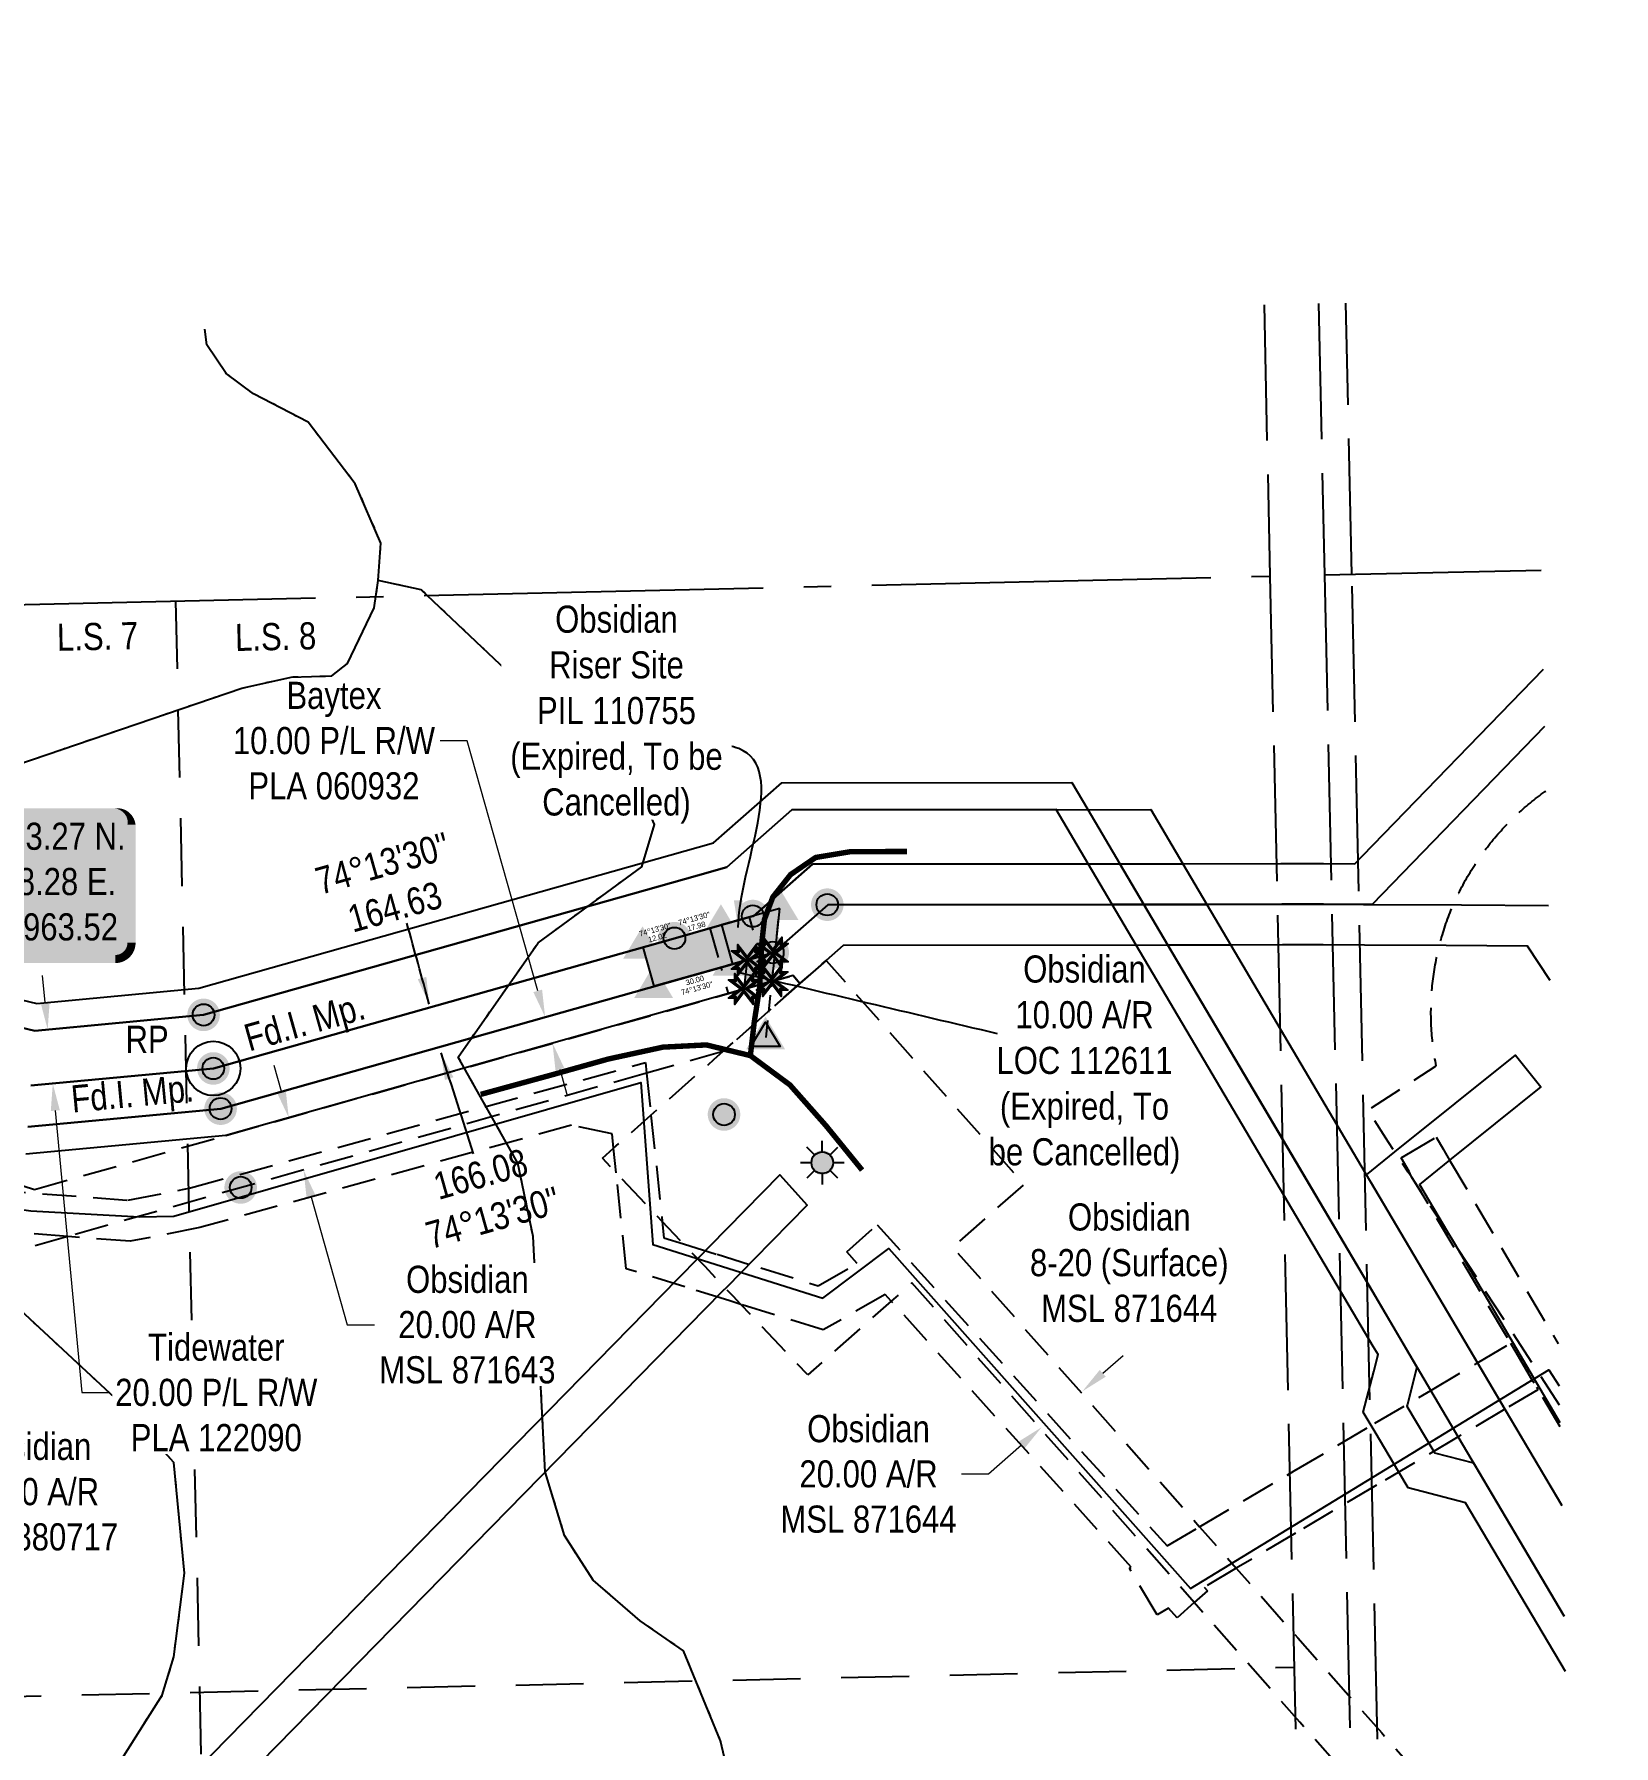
# Model space of a CAD drawing. Extents: x 604719 to 609092, y 5879977 to 5883286.
# Drawn here: x 605692 to 606274, y 5880664 to 5881294 of the extents above; entities that cross this region are included whole.
import ezdxf
from ezdxf.enums import TextEntityAlignment as Align

# ---------------------------------------------------------------- set-up
doc = ezdxf.new("R2010")
doc.units = 0
doc.header["$LTSCALE"] = 5
doc.header["$PDSIZE"] = 0.5
for name, pattern in [('foc-ACCESSROAD', [3.75, 2.5, -1.25]), ('foc-FLOWLINE', [3.75, 2.5, -1.25]), ('foc-LSD', [8, 5, -3]), ('foc-QUARTERLINE', [33, 25, -3, 2, -3]), ('foc-TRAV', [1.875, 1.25, -0.625]), ('foc-UNSURVEYED', [12.5, 10, -2.5]), ('foc-WHEELTRACKS', [2, 0.4, -1.6])]:
    doc.linetypes.add(name, pattern=pattern)
doc.layers.get('Defpoints').update_dxf_attribs({"color": 9})
for name, color, linetype in [('35', 37, 'Continuous'), ('AS-POWER', 104, 'foc-POWER'), ('AS-ROADS', 254, 'Continuous'), ('AS-SYMBOL', 7, 'Continuous'), ('C-AR', 13, 'foc-ACCESSROAD'), ('C-RW', 13, 'Continuous'), ('C-WS', 13, 'foc-ACCESSROAD'), ('DETAIL-T', 7, 'Continuous'), ('F-EZE', 190, 'foc-FLOWLINE'), ('F-RW', 190, 'Continuous'), ('F-WS', 190, 'foc-ACCESSROAD'), ('L-BD', 7, 'Continuous'), ('L-MON', 1, 'Continuous'), ('L-SECQ', 8, 'foc-QUARTERLINE'), ('L-SECTION-LSD', 7, 'foc-LSD'), ('L-USEC', 7, 'foc-UNSURVEYED'), ('P-PROPOSED', 10, 'Continuous'), ('P-PROPOSED-H', 21, 'Continuous'), ('P-TRAV', 4, 'foc-TRAV'), ('T-WATER-P3', 160, 'foc-WHEELTRACKS')]:
    doc.layers.add(name, color=color, linetype=linetype)
for name, color, linetype, lineweight in [('C-AR-T', 13, 'Continuous', 9), ('C-WS-T', 13, 'Continuous', 9), ('F-RW-T', 190, 'Continuous', 9)]:
    doc.layers.add(name, color=color, linetype=linetype, lineweight=lineweight)
doc.styles.add('100L', font='ARIALN.TTF', dxfattribs={"height": 11})
doc.styles.add('80', font='ARIALN.TTF', dxfattribs={"height": 10})
doc.styles.add('80CG', font='ARIALN.TTF', dxfattribs={"height": 10})
doc.styles.add('80L', font='ARIALN.TTF', dxfattribs={"height": 10})
doc.styles.add('foc-LtypeFont', font='ARIALN.TTF', dxfattribs={"height": 7.35})
doc.linetypes.add('foc-POWER', pattern='A,6,-1,["P",foc-LtypeFont,S=0.2,R=0,X=-0.625,Y=-0.75],-1.24,4', length=12.24)
doc.linetypes.add('foc-TOPO-flowdirection-NOLINE', pattern='A,0,[">",foc-LtypeFont,S=0.3,R=0,X=0,Y=-0.945],-20,[">",foc-LtypeFont,S=0.3,R=0,X=0,Y=-0.945],0', length=20)
doc.dimstyles.new('Compass 5 000', dxfattribs={"dimscale": 5, "dimtxt": 9, "dimasz": 2, "dimexe": 0.2, "dimexo": 0.0625, "dimgap": 0.5, "dimtad": 0, "dimtih": 1, "dimtoh": 1, "dimzin": 0, "dimdsep": 46, "dimtxsty": '80CG', "dimcen": 0.1, "dimse1": 1, "dimse2": 1, "dimclrd": 256, "dimclrt": 256, "dimaunit": 1, "dimadec": 4, "dimazin": 0, "dimtfac": 0.06, "dimtofl": 0, "dimtmove": 0, "dimatfit": 1, "dimfxl": 0.2, "dimtolj": 1, "dimtzin": 0, "dimlwd": -1, "dimarcsym": 0})

# ---------------------------------------------------------------- blocks, each defined once
blk = doc.blocks.new('*D417')
at = {"layer": 'C-AR-T', "transparency": 16777216}
for p, q in [((605783.36, 5880904.78), (605780.65, 5880914.4)), ((605794.23, 5880866.27), (605807.62, 5880818.83)), ((605807.62, 5880818.83), (605817.62, 5880818.83))]:
    blk.add_line(p, q, dxfattribs=at)
for points in [[(605784.97, 5880905.23), (605781.76, 5880904.32), (605786.08, 5880895.15)], [(605795.84, 5880866.72), (605792.63, 5880865.82), (605791.52, 5880875.89)]]:
    blk.add_solid(points, dxfattribs=at)
at = {"layer": 'Defpoints', "color": 0, "transparency": 16777216}
for p in [(605773.01, 5880891.46), (605791.52, 5880875.89), (605778.45, 5880872.21)]:
    blk.add_point(p, dxfattribs=at)
at = {"layer": 'C-AR-T', "transparency": 16777216, "insert": (605851.91, 5880818.83), "char_height": 10, "attachment_point": 5, "style": '80CG', "bg_fill": 3, "box_fill_scale": 1.1, "bg_fill_color": 256, "bg_fill_true_color": 13158600, "bg_fill_transparency": 0}
blk.add_mtext('\\A1;Obsidian\\P20.00 A/R\\PMSL 871643', dxfattribs=at)
blk = doc.blocks.new('*D418')
at = {"layer": 'C-AR-T', "transparency": 16777216}
for p, q in [((606086.04, 5880800.93), (606093.54, 5880807.55)), ((606056.05, 5880774.45), (606044, 5880763.8)), ((606044, 5880763.8), (606034, 5880763.8))]:
    blk.add_line(p, q, dxfattribs=at)
for points in [[(606084.94, 5880802.18), (606087.14, 5880799.68), (606078.55, 5880794.31)], [(606054.95, 5880775.7), (606057.16, 5880773.2), (606063.55, 5880781.07)]]:
    blk.add_solid(points, dxfattribs=at)
at = {"layer": 'Defpoints', "color": 0, "transparency": 16777216}
for p in [(606074.93, 5880798.41), (606059.93, 5880785.16), (606063.55, 5880781.07)]:
    blk.add_point(p, dxfattribs=at)
at = {"layer": 'C-AR-T', "transparency": 16777216, "insert": (605999.73, 5880763.8), "char_height": 10, "attachment_point": 5, "style": '80CG'}
blk.add_mtext('\\A1;Obsidian\\P20.00 A/R\\PMSL 871644', dxfattribs=at)
blk = doc.blocks.new('*D419')
at = {"layer": 'C-AR-T', "transparency": 16777216}
for p, q in [((605636.95, 5880754.07), (605646.43, 5880757.26)), ((605646.43, 5880757.26), (605656.43, 5880757.26)), ((605599.03, 5880741.31), (605589.55, 5880738.12))]:
    blk.add_line(p, q, dxfattribs=at)
for points in [[(605636.42, 5880755.65), (605637.48, 5880752.49), (605627.47, 5880750.88)], [(605598.5, 5880742.89), (605599.56, 5880739.73), (605608.51, 5880744.5)]]:
    blk.add_solid(points, dxfattribs=at)
at = {"layer": 'Defpoints', "color": 0, "transparency": 16777216}
for p in [(605627.47, 5880750.88), (605629.79, 5880743.99), (605610.83, 5880737.61)]:
    blk.add_point(p, dxfattribs=at)
at = {"layer": 'C-AR-T', "transparency": 16777216, "insert": (605690.71, 5880757.26), "char_height": 10, "attachment_point": 5, "style": '80CG'}
blk.add_mtext('\\A1;Obsidian\\P20.00 A/R\\PMSL 880717', dxfattribs=at)
blk = doc.blocks.new('*D427')
at = {"layer": 'Defpoints', "color": 0, "transparency": 16777216}
for p in [(605880.55, 5880932.23), (605838.66, 5880920.41), (605841.38, 5880910.79)]:
    blk.add_point(p, dxfattribs=at)
at = {"layer": 'F-RW-T', "transparency": 16777216}
for p, q in [((605851.82, 5881034.02), (605841.82, 5881034.02)), ((605877.84, 5880941.86), (605851.82, 5881034.02)), ((605885.98, 5880912.99), (605888.7, 5880903.36))]:
    blk.add_line(p, q, dxfattribs=at)
for points in [[(605879.44, 5880942.31), (605876.23, 5880941.4), (605880.55, 5880932.23)], [(605887.59, 5880913.44), (605884.38, 5880912.53), (605883.27, 5880922.61)]]:
    blk.add_solid(points, dxfattribs=at)
at = {"layer": 'F-RW-T', "transparency": 16777216, "insert": (605802.73, 5881034.02), "char_height": 10, "attachment_point": 5, "style": '80CG'}
blk.add_mtext('\\A1;Baytex\\P10.00 P/L R/W\\PPLA 060932', dxfattribs=at)
blk = doc.blocks.new('fdia')
at = {"color": 255, "const_width": 1}
blk.add_lwpolyline([(-0.5, 0, 1), (0.5, 0, 1)], format="xyb", close=True, dxfattribs=at)
blk = doc.blocks.new('Fdiaa')
blk.add_blockref('fdia', (0, 0))
blk = doc.blocks.new('fdib')
at = {"color": 1, "const_width": 1.6}
blk.add_lwpolyline([(-0.4, 0, 1), (0.4, 0, 1)], format="xyb", close=True, dxfattribs=at)
at = {"color": 1}
blk.add_circle((0, 0), 0.8, dxfattribs=at)
blk = doc.blocks.new('Fdibb')
blk.add_blockref('fdib', (0, 0))
blk = doc.blocks.new('fdicc')
for name in ['Fdibb', 'Fdiaa']:
    blk.add_blockref(name, (0, 0))
blk = doc.blocks.new('FDI')
blk.add_blockref('fdicc', (0, 0))
blk = doc.blocks.new('GAS')
h = blk.add_hatch(color=255)
h.dxf.hatch_style = 1
edge = h.paths.add_edge_path()
edge.add_arc((0, 0), 0.9, 0, 360)
for p, q in [((0, 0.81), (0, 1.62)), ((-0.81, 0), (-1.62, 0)), ((-0.57, 0.57), (-1.14, 1.14)), ((0.57, 0.57), (1.14, 1.14)), ((1.62, 0), (0.81, 0)), ((-0.57, -0.57), (-1.14, -1.14)), ((0, -0.81), (0, -1.62)), ((1.14, -1.14), (0.57, -0.57))]:
    blk.add_line(p, q)
blk.add_circle((0, 0), 0.8)
blk = doc.blocks.new('STRIA')
blk.add_hatch(color=255).paths.add_polyline_path([(-0.04, 1.52), (-1.47, -0.87), (1.39, -0.87)])
blk = doc.blocks.new('STRIAA')
blk.add_blockref('STRIA', (0, 0))
blk = doc.blocks.new('STRIB')
at = {"color": 1}
blk.add_solid([(-1.12, -0.67), (-0.04, 1.13), (1.04, -0.67)], dxfattribs=at)
blk = doc.blocks.new('STRIBB')
blk.add_blockref('STRIB', (0, 0))
blk = doc.blocks.new('STRICC')
for name in ['STRIAA', 'STRIBB']:
    blk.add_blockref(name, (0, 0))
blk = doc.blocks.new('fdspike')
blk.add_blockref('STRICC', (0, 0))
blk = doc.blocks.new('*D431')
at = {"layer": 'Defpoints', "color": 0, "transparency": 16777216}
for p in [(607706.68, 5881214.88), (606256.36, 5880805.5), (606283.51, 5880709.3)]:
    blk.add_point(p, dxfattribs=at)
at = {"layer": 'F-RW-T', "transparency": 16777216}
for p, q in [((607697.88, 5881246.07), (607687.88, 5881246.07)), ((607703.97, 5881224.51), (607697.88, 5881246.07)), ((607736.55, 5881109.06), (607739.27, 5881099.44))]:
    blk.add_line(p, q, dxfattribs=at)
for points in [[(607705.57, 5881224.96), (607702.36, 5881224.05), (607706.68, 5881214.88)], [(607738.16, 5881109.51), (607734.95, 5881108.61), (607733.84, 5881118.68)]]:
    blk.add_solid(points, dxfattribs=at)
at = {"layer": 'F-RW-T', "transparency": 16777216, "insert": (607648.8, 5881246.07), "char_height": 10, "attachment_point": 5, "style": '80CG'}
blk.add_mtext('\\A1;Baccalieu\\P10.00 P/L R/W\\PPLA 230360', dxfattribs=at)
blk = doc.blocks.new('RP')
at = {"layer": '35', "color": 3}
blk.add_circle((0, 0), 10, dxfattribs=at)
at = {"layer": '35', "color": 3, "style": '80'}
blk.add_attdef('RP_001', (-32.36, 5.75), '', height=10, dxfattribs=at)
blk = doc.blocks.new('*U453')
h = blk.add_hatch(color=254)
edge = h.paths.add_edge_path()
edge.add_line((-34, -28.5), (34, -28.5))
edge.add_arc((34, -22.5), 6, 270, 360)
edge.add_line((40, -22.5), (40, 21))
edge.add_arc((34, 21), 6, 0, 90)
edge.add_line((34, 27), (-34, 27))
edge.add_arc((-34, 21), 6, 90, 180)
edge.add_line((-40, 21), (-40, -22.5))
edge.add_arc((-34, -22.5), 6, 180, 270)
at = {"color": 1, "flags": 128}
blk.add_lwpolyline([(-34, -28.5, 3, 3, 0), (34, -28.5, 3, 3, 0.414214), (40, -22.5, 3, 3, 0), (40, 21, 3, 0, 0.414214), (34, 27, 0, 0, 0), (-34, 27, 0, 0, 0.414214), (-40, 21, 0, 0, 0), (-40, -22.5, 0, 3, 0.414214)], format="xyseb", close=True, dxfattribs=at)
blk.add_lwpolyline([(33.21, -15.7, 0, 10, 0), (0, 0, 5, 5, 0)], format="xyseb", dxfattribs=at)
at = {"color": 1, "style": '80'}
blk.add_attdef('ENTER_TEXT_001', (-35.99, -5), '', height=10, dxfattribs=at)
blk = doc.blocks.new('*D442')
at = {"layer": 'Defpoints', "color": 0, "transparency": 16777216}
for p in [(605712, 5880929), (605699.12, 5880907.69), (605713.87, 5880909.08)]:
    blk.add_point(p, dxfattribs=at)
at = {"layer": 'F-RW-T', "transparency": 16777216}
for p, q in [((605696.31, 5880937.57), (605695.37, 5880947.52)), ((605700.05, 5880897.73), (605709.83, 5880793.84)), ((605709.83, 5880793.84), (605719.83, 5880793.84))]:
    blk.add_line(p, q, dxfattribs=at)
for points in [[(605697.96, 5880937.72), (605694.65, 5880937.41), (605697.24, 5880927.61)], [(605701.71, 5880897.89), (605698.39, 5880897.58), (605699.12, 5880907.69)]]:
    blk.add_solid(points, dxfattribs=at)
at = {"layer": 'F-RW-T', "transparency": 16777216, "insert": (605759.37, 5880793.84), "char_height": 10, "attachment_point": 5, "style": '80CG', "bg_fill": 3, "box_fill_scale": 1.1, "bg_fill_color": 256, "bg_fill_true_color": 13158600, "bg_fill_transparency": 0}
blk.add_mtext('\\A1;Tidewater\\P20.00 P/L R/W\\PPLA 122090', dxfattribs=at)
blk = doc.blocks.new('TRIA')
blk.add_hatch(color=255).paths.add_polyline_path([(-0.04, 1.52), (-1.47, -0.87), (1.39, -0.87)])
blk = doc.blocks.new('TRIAA')
blk.add_blockref('TRIA', (0, 0))
blk = doc.blocks.new('TRIB')
at = {"color": 1}
blk.add_lwpolyline([(-1.12, -0.67), (-0.04, 1.13), (1.04, -0.67)], close=True, dxfattribs=at)
blk = doc.blocks.new('TRIBB')
blk.add_blockref('TRIB', (0, 0))
blk = doc.blocks.new('TRICC')
for name in ['TRIAA', 'TRIBB']:
    blk.add_blockref(name, (0, 0))
blk = doc.blocks.new('plspike')
blk.add_blockref('TRICC', (0, 0))
blk = doc.blocks.new('TEMP')
h = blk.add_hatch(color=255)
h.dxf.hatch_style = 1
h.paths.add_polyline_path([(0, 0.25), (-0.67, 1.15), (-0.67, 0.67), (-1.15, 0.67), (-0.25, 0), (-1.15, -0.67), (-0.67, -0.67), (-0.67, -1.15), (0, -0.25), (0.67, -1.15), (0.67, -0.67), (1.15, -0.67), (0.25, 0), (1.15, 0.67), (0.67, 0.67), (0.67, 1.15)])
h.paths.add_polyline_path([(0.57, 0.85), (0.57, 0.57), (0.85, 0.57), (0.08, 0), (0.85, -0.57), (0.57, -0.57), (0.57, -0.85), (0, -0.08), (-0.57, -0.85), (-0.57, -0.57), (-0.85, -0.57), (-0.08, 0), (-0.85, 0.57), (-0.57, 0.57), (-0.57, 0.85), (0, 0.08)], flags=16)
h = blk.add_hatch(color=1)
h.dxf.hatch_style = 1
h.paths.add_polyline_path([(0, 0.08), (-0.57, 0.85), (-0.57, 0.57), (-0.85, 0.57), (-0.08, 0), (-0.85, -0.57), (-0.57, -0.57), (-0.57, -0.85), (0, -0.08), (0.57, -0.85), (0.57, -0.57), (0.85, -0.57), (0.08, 0), (0.85, 0.57), (0.57, 0.57), (0.57, 0.85)])
at = {"color": 1}
for p, q in [((-0.08, 0), (0.08, 0)), ((0, 0.08), (0, -0.08))]:
    blk.add_line(p, q, dxfattribs=at)
at = {"color": 255, "flags": 128}
blk.add_lwpolyline([(-0.25, 0), (-1.15, 0.67), (-0.67, 0.67), (-0.67, 1.15), (0, 0.25), (0.67, 1.15), (0.67, 0.67), (1.15, 0.67), (0.25, 0), (1.15, -0.67), (0.67, -0.67), (0.67, -1.15), (0, -0.25), (-0.67, -1.15), (-0.67, -0.67), (-1.15, -0.67)], close=True, dxfattribs=at)
at = {"color": 1, "flags": 128}
blk.add_lwpolyline([(-0.08, 0), (-0.85, 0.57), (-0.57, 0.57), (-0.57, 0.85), (0, 0.08), (0.57, 0.85), (0.57, 0.57), (0.85, 0.57), (0.08, 0), (0.85, -0.57), (0.57, -0.57), (0.57, -0.85), (0, -0.08), (-0.57, -0.85), (-0.57, -0.57), (-0.85, -0.57)], close=True, dxfattribs=at)

msp = doc.modelspace()

# ---------------------------------------------------------------- hatches: boundary and pattern name
at = {"layer": 'P-PROPOSED-H'}
h = msp.add_hatch(color=256, dxfattribs=at)
h.dxf.hatch_style = 1
h.paths.add_polyline_path([(605945.505, 5880966.165), (605949.582, 5880951.736), (605920.723, 5880943.583), (605916.647, 5880958.013)])
h.paths.add_polyline_path([(605967.005, 5880972.239), (605945.505, 5880966.165), (605949.582, 5880951.736), (605954.959, 5880953.255), (605953.833, 5880942.55), (605964.192, 5880945.477)])

# ---------------------------------------------------------------- linework, layer by layer
at = {"layer": 'AS-POWER', "flags": 128}
msp.add_lwpolyline([(605243.72, 5880957.008), (605417.661, 5880927.094), (605573.227, 5880877.261), (605691.018, 5880860.798), (605731.134, 5880858.596), (605743.702, 5880858.865), (605915.863, 5880908.066), (605920.21, 5880848.352), (605982.848, 5880828.667), (606007.245, 5880846.87), (606118.408, 5880721.68), (606250.453, 5880802.22), (606254.224, 5880796.358)], dxfattribs=at)
at = {"layer": 'AS-ROADS', "const_width": 2, "flags": 128}
for points in [[(605956.189, 5880918.005), (605957.636, 5880930.471), (605959.634, 5880943.355), (605960.41, 5880959.546), (605961.357, 5880968.124), (605964.477, 5880976.439), (605970.994, 5880984.7), (605980.234, 5880991.009), (605993.26, 5880993.182), (606013.893, 5880993.211)], [(605997.37, 5880875.816), (605983.996, 5880892.25), (605970.748, 5880907.222), (605956.188, 5880918.007), (605939.957, 5880921.942), (605923.96, 5880921.122), (605903.866, 5880916.754), (605882.88, 5880910.868), (605856.824, 5880903.718)]]:
    msp.add_lwpolyline(points, dxfattribs=at)
at = {"layer": 'C-AR', "flags": 128}
msp.add_lwpolyline([(605957.745, 5880943.659), (605948.119, 5880940.942), (605945.413, 5880950.57), (605955.038, 5880953.287), (605957.745, 5880943.659)], close=True, dxfattribs=at)
at = {"layer": 'C-AR'}
msp.add_lwpolyline([(605523.234, 5880921.35), (605692.416, 5880868.683), (605762.841, 5880888.562), (605948.96, 5880941.098), (605958.586, 5880943.816), (605971.923, 5880947.58), (605974.426, 5880944.574), (605946.091, 5880919.495), (605917.928, 5880911.546), (605704.662, 5880851.348), (605692.06, 5880847.791)], dxfattribs=at)
at = {"layer": 'C-RW'}
for points in [[(606248.875, 5881039.297), (606185.289, 5880973.693), (606182.155, 5880973.711), (606167.347, 5880973.793), (606151.984, 5880973.774), (606124.368, 5880973.738), (606101.146, 5880973.71), (606089.561, 5880973.694), (605984.723, 5880973.564), (605964.651, 5880955.917), (605960.69, 5880954.798), (605955.88, 5880953.439), (605946.255, 5880950.724), (605761.053, 5880898.445), (605689.94, 5880891.798)], [(605248.042, 5880759.021), (605318.817, 5880720.2), (605349.444, 5880694.015), (605439.624, 5880616.916), (605569.859, 5880585.588), (605633.991, 5880570.16), (605662.4, 5880563.327), (605674.785, 5880575.99), (605929.629, 5880835.924), (605937.293, 5880843.741), (605941.433, 5880847.965), (605967.021, 5880874.069), (605977.134, 5880862.947), (605957.539, 5880842.957), (605947.621, 5880832.841), (605945.735, 5880830.916), (605684.56, 5880564.57), (605674.08, 5880553.82), (605770.466, 5880441.138), (605818.049, 5880350.765), (605900.555, 5880284.483), (606019.294, 5880189.112), (606019.878, 5880187.246)]]:
    msp.add_lwpolyline(points, dxfattribs=at)
at = {"layer": 'C-WS', "flags": 128}
msp.add_lwpolyline([(605959.848, 5880954.646), (605955.038, 5880953.287), (605945.413, 5880950.57), (605941.358, 5880964.994), (605955.794, 5880969.069), (605959.848, 5880954.646)], close=True, dxfattribs=at)
msp.add_lwpolyline([(606259.466, 5880558.264), (606189.56, 5880637.403), (606158.619, 5880672.431), (606119.751, 5880716.433), (606015.704, 5880834.224), (606008.115, 5880827.52), (605977.34, 5880800.336), (605952.71, 5880826.332), (605949.82, 5880829.382), (605939.5, 5880840.273), (605931.604, 5880848.606), (605923.714, 5880856.934), (605906.727, 5880874.862), (605901.644, 5880880.228), (605905.773, 5880883.875), (605919.569, 5880896.061), (605942.887, 5880916.66), (605946.091, 5880919.495), (605974.426, 5880944.574), (605984.129, 5880953.091), (606056.992, 5880870.604), (606030.746, 5880847.421), (606121.758, 5880744.385), (606135.237, 5880729.126), (606157.937, 5880703.427), (606188.877, 5880668.403), (606258.784, 5880589.263)], dxfattribs=at)
at = {"layer": 'F-EZE'}
for points in [[(605657.891, 5880869.984), (605726.807, 5880864.695), (605749.917, 5880869.249), (605917.515, 5880915.441), (605917.928, 5880911.546), (605919.569, 5880896.061), (605923.714, 5880856.934), (605924.357, 5880850.86), (605931.604, 5880848.606), (605943.929, 5880844.774), (605960.036, 5880839.766), (605981.234, 5880833.174), (605995.592, 5880841.397), (605991.762, 5880845.64), (606002.901, 5880855.692), (606109.747, 5880737.297), (606121.758, 5880744.385), (606156.582, 5880764.937), (606186.365, 5880782.513), (606206.925, 5880794.646), (606224.158, 5880804.816), (606236.329, 5880811.999), (606246.437, 5880794.894), (606234.27, 5880787.699), (606217.046, 5880777.512), (606186.868, 5880759.663), (606157.087, 5880742.049), (606135.237, 5880729.126), (606123.426, 5880722.141), (606124.614, 5880720.822), (606119.751, 5880716.433), (606113.476, 5880710.77), (606110.244, 5880714.352), (606106.064, 5880711.883), (606095.888, 5880729.107), (606096.567, 5880729.508), (606008.115, 5880827.52), (606005.879, 5880829.998), (605983.019, 5880816.907), (605952.71, 5880826.332), (605948.198, 5880827.735), (605932.089, 5880832.743), (605910.477, 5880839.464), (605906.727, 5880874.862), (605905.773, 5880883.875), (605905.208, 5880889.202), (605890.239, 5880892.361), (605753.364, 5880854.634), (605727.698, 5880849.58), (605704.662, 5880851.348), (605672.787, 5880853.793)], [(606254.558, 5880781.2), (606244.723, 5880797.843), (606234.614, 5880814.947), (606204.556, 5880865.81), (606199.88, 5880873.354), (606198.981, 5880875.245), (606195.998, 5880880.291), (606197.552, 5880881.208), (606208.905, 5880887.918), (606211.562, 5880883.423), (606211.835, 5880882.961), (606213.88, 5880879.5), (606253.884, 5880811.81)]]:
    msp.add_lwpolyline(points, dxfattribs=at)
at = {"layer": 'F-RW'}
for points in [[(605537.554, 5880974.439), (605693.219, 5880937.254), (605752.908, 5880942.898), (605942.596, 5880996.441), (605967.741, 5881018.531), (606074.603, 5881018.676), (606080.506, 5881008.681), (606092.301, 5880988.693), (606101.147, 5880973.715), (606110, 5880958.732), (606153.954, 5880884.329), (606185.292, 5880831.267), (606201.843, 5880803.249), (606198.323, 5880789.57), (606198.141, 5880788.866), (606208.004, 5880772.164), (606208.307, 5880771.651), (606222.692, 5880767.952), (606256.094, 5880711.414)], [(606256.544, 5880691), (606219.783, 5880753.215), (606198.555, 5880758.68), (606195.099, 5880764.531), (606186.438, 5880779.196), (606184.967, 5880781.688), (606182.072, 5880786.589), (606185.944, 5880801.631), (606187.537, 5880807.817), (606185.741, 5880810.857), (606154.404, 5880863.914), (606098.412, 5880958.71), (606089.561, 5880973.694), (606080.716, 5880988.67), (606068.906, 5881008.666), (605971.511, 5881008.545), (605947.485, 5880987.435), (605936.763, 5880984.409), (605754.697, 5880933.017), (605692.482, 5880927.163), (605535.006, 5880964.769)], [(606256.094, 5880711.415), (606217.047, 5880777.512), (606206.925, 5880794.647), (606185.292, 5880831.267), (606153.954, 5880884.313), (606109.995, 5880958.725), (606101.143, 5880973.709), (606092.297, 5880988.686), (605979.064, 5880988.544), (605957.286, 5880969.408), (605956.635, 5880969.225), (605942.199, 5880965.15), (605927.76, 5880961.075), (605758.382, 5880913.265), (605691.057, 5880906.93)], [(605689.94, 5880891.798), (605761.053, 5880898.445), (605946.254, 5880950.726), (605955.879, 5880953.443), (605960.689, 5880954.802), (605964.665, 5880955.925), (605984.723, 5880973.564), (606101.143, 5880973.709), (606124.368, 5880973.738), (606151.984, 5880973.773), (606167.347, 5880973.793), (606182.156, 5880973.711), (606185.289, 5880973.693), (606218.242, 5880973.509), (606250.328, 5880973.331)], [(606250.938, 5880945.631), (606242.63, 5880958.379), (606212.635, 5880958.546), (606182.486, 5880958.713), (606167.315, 5880958.797), (606152.315, 5880958.778), (606133.219, 5880958.754), (606109.994, 5880958.724), (605990.378, 5880958.575), (605984.129, 5880953.091), (605974.426, 5880944.574), (605971.923, 5880947.58), (605958.586, 5880943.816), (605948.96, 5880941.098), (605762.841, 5880888.562), (605689.201, 5880881.703)], [(606255.194, 5880752.327), (606232.556, 5880790.647), (606222.444, 5880807.765), (606183.244, 5880874.122), (606193.696, 5880882.522), (606238.094, 5880918.203), (606247.491, 5880906.511), (606213.88, 5880879.5), (606202.76, 5880870.563), (606213.081, 5880853.008), (606215.49, 5880848.985), (606254.522, 5880782.828)]]:
    msp.add_lwpolyline(points, dxfattribs=at)
at = {"layer": 'F-WS', "flags": 128}
msp.add_lwpolyline([(606254.383, 5880789.137), (606215.489, 5880848.987), (606213.044, 5880852.949), (606204.556, 5880865.81), (606199.88, 5880873.354), (606198.591, 5880874.991), (606193.696, 5880882.522), (606191.517, 5880885.876), (606190.417, 5880887.568), (606183.728, 5880897.862), (606208.95, 5880914.251), (606208.783, 5880915.106), (606208.624, 5880915.962), (606208.472, 5880916.82), (606208.327, 5880917.679), (606208.19, 5880918.539), (606208.06, 5880919.4), (606207.938, 5880920.262), (606207.823, 5880921.126), (606207.716, 5880921.99), (606207.617, 5880922.856), (606207.525, 5880923.722), (606207.44, 5880924.589), (606207.363, 5880925.456), (606207.294, 5880926.324), (606207.232, 5880927.193), (606207.178, 5880928.062), (606207.132, 5880928.931), (606207.092, 5880929.801), (606207.061, 5880930.672), (606207.037, 5880931.542), (606207.02, 5880932.413), (606207.012, 5880933.284), (606207.011, 5880934.155), (606207.017, 5880935.026), (606207.031, 5880935.897), (606207.053, 5880936.767), (606207.082, 5880937.638), (606207.119, 5880938.508), (606207.163, 5880939.378), (606207.215, 5880940.248), (606207.275, 5880941.116), (606207.341, 5880941.984), (606207.416, 5880942.852), (606207.499, 5880943.719), (606207.588, 5880944.585), (606207.686, 5880945.451), (606207.79, 5880946.316), (606207.903, 5880947.179), (606208.023, 5880948.042), (606208.15, 5880948.904), (606208.285, 5880949.764), (606208.427, 5880950.623), (606208.578, 5880951.481), (606208.735, 5880952.338), (606208.899, 5880953.193), (606209.071, 5880954.046), (606209.251, 5880954.899), (606209.438, 5880955.75), (606209.633, 5880956.598), (606209.835, 5880957.446), (606210.044, 5880958.29), (606210.261, 5880959.134), (606210.485, 5880959.976), (606210.716, 5880960.816), (606210.921, 5880961.495), (606211.201, 5880962.489), (606211.454, 5880963.322), (606211.714, 5880964.153), (606211.982, 5880964.982), (606212.257, 5880965.808), (606212.538, 5880966.632), (606212.827, 5880967.454), (606213.124, 5880968.273), (606213.428, 5880969.089), (606213.738, 5880969.903), (606214.056, 5880970.714), (606214.381, 5880971.521), (606214.712, 5880972.327), (606215.051, 5880973.129), (606215.397, 5880973.928), (606215.75, 5880974.724), (606216.109, 5880975.519), (606216.528, 5880976.458), (606216.849, 5880977.095), (606217.229, 5880977.879), (606217.616, 5880978.659), (606218.01, 5880979.436), (606218.411, 5880980.209), (606218.818, 5880980.979), (606219.232, 5880981.745), (606219.652, 5880982.507), (606220.08, 5880983.267), (606220.514, 5880984.022), (606220.954, 5880984.773), (606221.401, 5880985.521), (606221.854, 5880986.265), (606222.315, 5880987.004), (606222.781, 5880987.739), (606223.253, 5880988.471), (606223.733, 5880989.198), (606224.218, 5880989.921), (606224.71, 5880990.64), (606225.207, 5880991.355), (606225.712, 5880992.065), (606226.222, 5880992.77), (606226.738, 5880993.472), (606227.261, 5880994.168), (606227.79, 5880994.861), (606228.324, 5880995.549), (606228.865, 5880996.231), (606229.411, 5880996.909), (606229.963, 5880997.583), (606230.522, 5880998.251), (606231.085, 5880998.915), (606231.655, 5880999.574), (606232.231, 5881000.227), (606232.812, 5881000.876), (606233.399, 5881001.519), (606233.991, 5881002.158), (606234.589, 5881002.791), (606235.193, 5881003.419), (606235.801, 5881004.042), (606236.416, 5881004.659), (606237.036, 5881005.271), (606237.66, 5881005.878), (606238.291, 5881006.479), (606238.926, 5881007.074), (606239.567, 5881007.664), (606240.212, 5881008.249), (606240.863, 5881008.828), (606241.519, 5881009.401), (606242.18, 5881009.968), (606242.845, 5881010.53), (606243.516, 5881011.086), (606244.191, 5881011.636), (606244.872, 5881012.179), (606245.556, 5881012.718), (606246.246, 5881013.249), (606246.94, 5881013.776), (606247.638, 5881014.296), (606248.341, 5881014.81), (606249.049, 5881015.317), (606249.398, 5881015.563)], dxfattribs=at)
at = {"layer": 'L-BD', "color": 5, "flags": 128}
msp.add_lwpolyline([(605760.967, 5880898.459), (605760.969, 5880898.451)], dxfattribs=at)
at = {"layer": 'L-SECQ', "flags": 128}
for points in [[(606167.776, 5881095.146), (606247.606, 5881096.906), (606247.607, 5881096.906)], [(605341.101, 5881076.232), (606147.672, 5881094.703)]]:
    msp.add_lwpolyline(points, dxfattribs=at)
at = {"layer": 'L-SECTION-LSD', "flags": 128}
for points in [[(605744.386, 5881085.468), (605762.015, 5880281.325)], [(605349.877, 5880674.161), (606156.525, 5880692.633)]]:
    msp.add_lwpolyline(points, dxfattribs=at)
at = {"layer": 'L-USEC', "flags": 128}
for points in [[(606145.472, 5881194.637), (606147.672, 5881094.703)], [(606165.575, 5881195.098), (606167.776, 5881095.146)], [(606177.827, 5881095.368), (606175.626, 5881195.328)], [(606167.776, 5881095.146), (606185.481, 5880291.006)], [(606195.532, 5880291.225), (606177.827, 5881095.368)], [(606147.672, 5881094.703), (606165.377, 5880290.564)]]:
    msp.add_lwpolyline(points, dxfattribs=at)
at = {"layer": 'P-PROPOSED'}
for points in [[(605967.005, 5880972.239), (605945.505, 5880966.165), (605949.582, 5880951.736), (605954.959, 5880953.255), (605953.833, 5880942.55), (605964.192, 5880945.477), (605967.005, 5880972.239)], [(605945.505, 5880966.165), (605949.582, 5880951.736), (605920.723, 5880943.583), (605916.647, 5880958.013)]]:
    msp.add_lwpolyline(points, close=True, dxfattribs=at)
at = {"layer": 'P-TRAV', "flags": 128}
msp.add_lwpolyline([(605962.009, 5880924.711), (605967.004, 5880972.239)], dxfattribs=at)
at = {"layer": 'T-WATER-P3', "flags": 128}
for points in [[(605819.049, 5881093.023), (605820.057, 5881106.862), (605810.567, 5881128.727), (605793.255, 5881151.375), (605773.076, 5881161.911), (605763.051, 5881169.353), (605755.923, 5881179.898), (605755.168, 5881185.7)], [(606263.384, 5880380.334), (606250.806, 5880389.67), (606205.95, 5880414.784), (606180.57, 5880436.232), (606141.821, 5880462.455), (606123.878, 5880481.772), (606112.442, 5880490.967), (606083.809, 5880519.499), (606075.733, 5880522.968), (606037.115, 5880554.005), (605980.075, 5880588.127), (605961.464, 5880609.223), (605954.569, 5880625.773), (605945.201, 5880665.511), (605931.565, 5880698.64), (605915.557, 5880709.772), (605898.216, 5880724.755), (605887.723, 5880741.186), (605880.587, 5880764.642), (605876.14, 5880851.364), (605870.52, 5880878.327), (605848.57, 5880917.456), (605877.973, 5880959.621), (605916.148, 5880987.549), (605920.84, 5881003.168), (605914.645, 5881017.209), (605904.782, 5881032.753), (605893.63, 5881046.609), (605868.475, 5881057.869), (605834.92, 5881089.687), (605819.049, 5881093.023)]]:
    msp.add_lwpolyline(points, dxfattribs=at)
at = {"layer": 'T-WATER-P3', "linetype": 'foc-TOPO-flowdirection-NOLINE', "flags": 128}
for points in [[(605819.049, 5881093.023), (605820.057, 5881106.862), (605810.567, 5881128.727), (605793.255, 5881151.375), (605773.076, 5881161.911), (605763.051, 5881169.353), (605755.923, 5881179.898), (605755.168, 5881185.7)], [(606263.384, 5880380.334), (606250.806, 5880389.67), (606205.95, 5880414.784), (606180.57, 5880436.232), (606141.821, 5880462.455), (606123.878, 5880481.772), (606112.442, 5880490.967), (606083.809, 5880519.499), (606075.733, 5880522.968), (606037.115, 5880554.005), (605980.075, 5880588.127), (605961.464, 5880609.223), (605954.569, 5880625.773), (605945.201, 5880665.511), (605931.565, 5880698.64), (605915.557, 5880709.772), (605898.216, 5880724.755), (605887.723, 5880741.186), (605880.587, 5880764.642), (605876.14, 5880851.364), (605870.52, 5880878.327), (605848.57, 5880917.456), (605877.973, 5880959.621), (605916.148, 5880987.549), (605920.84, 5881003.168), (605914.645, 5881017.209), (605904.782, 5881032.753), (605893.63, 5881046.609), (605868.475, 5881057.869), (605834.92, 5881089.687), (605819.049, 5881093.023)]]:
    msp.add_lwpolyline(points, dxfattribs=at)

# ---------------------------------------------------------------- block references
at = {"layer": '35', "color": 2, "xscale": 0.99958882, "yscale": 0.99958882, "zscale": 0.99958882}
msp.add_blockref('RP', (605758.283, 5880913.273), dxfattribs=at).add_auto_attribs({'RP_001': 'RP'})
at = {"layer": 'AS-SYMBOL', "xscale": 5.000000000000012, "yscale": 5.000000000000012, "zscale": 5.000000000000012}
msp.add_blockref('GAS', (605982.705, 5880878.551), dxfattribs=at)
at = {"layer": 'Defpoints', "xscale": 4.997944100000009, "yscale": 4.997944100000009, "zscale": 4.997944100000009}
for p in [(605754.697, 5880933.017), (605946.481, 5880896.308), (605768.367, 5880869.412)]:
    msp.add_blockref('FDI', p, dxfattribs=at)
at = {"layer": 'DETAIL-T', "color": 2}
ref = msp.add_blockref('*U453', (605688.152, 5880982.079), dxfattribs=dict(at, xscale=0.99958882, yscale=0.99958882, zscale=0.99958882))
ref.add_attrib('ENTER_TEXT_001', '5880913.27 N.', (605650.848, 5880993.847), dxfattribs={"layer": '0', "color": 1, "height": 9.99589, "style": '80'})
ref.add_attrib('ENTER_TEXT_002', '605758.28 E.', (605654.37, 5880977.146), dxfattribs={"layer": '0', "color": 1, "height": 9.99589, "style": '80'})
ref.add_attrib('ENTER_TEXT_003', 'Elev.= 963.52', (605652.822, 5880960.445), dxfattribs={"layer": '0', "color": 1, "height": 9.99589, "style": '80'})
at = {"layer": 'L-MON', "xscale": 4.997944100000009, "yscale": 4.997944100000009, "zscale": 4.997944100000009}
for name, p in [('FDI', (605957.079, 5880969.435)), ('fdspike', (605967.008, 5880972.265)), ('FDI', (605984.543, 5880973.619)), ('fdspike', (605945.54, 5880966.168)), ('fdspike', (605916.646, 5880958.034)), ('FDI', (605928.215, 5880961.269)), ('fdspike', (605949.573, 5880951.749)), ('FDI', (605964.45, 5880956)), ('fdspike', (605920.736, 5880943.616))]:
    msp.add_blockref(name, p, dxfattribs=at)
at = {"layer": 'L-MON', "color": 3}
for name, p, xscale, yscale, zscale in [('TEMP', (605954.959, 5880953.255), 5.000000000000002, 5.000000000000002, 5.000000000000002), ('TEMP', (605964.421, 5880955.929), 5.000000000000002, 5.000000000000002, 5.000000000000002), ('TEMP', (605964.192, 5880945.477), 5.000000000000002, 5.000000000000002, 5.000000000000002), ('TEMP', (605953.833, 5880942.55), 5.000000000000002, 5.000000000000002, 5.000000000000002), ('plspike', (605962.009, 5880924.711), 4.997944100000003, 4.997944100000003, 4.997944100000003)]:
    msp.add_blockref(name, p, dxfattribs=dict(at, xscale=xscale, yscale=yscale, zscale=zscale))

# ---------------------------------------------------------------- texts
at = {"layer": 'C-AR-T', "insert": (606079.327, 5880954.907), "char_height": 9.99584, "width": 77.89159, "attachment_point": 2, "line_spacing_factor": 1.010437, "style": '80CG'}
msp.add_mtext('Obsidian\\P10.00 A/R\\PLOC 112611\\P(Expired, To be Cancelled)', dxfattribs=at)
at = {"layer": 'C-WS-T', "insert": (606095.812, 5880863.551), "char_height": 9.99584, "width": 72.59366, "attachment_point": 2, "line_spacing_factor": 1.010437, "style": '80CG'}
msp.add_mtext('Obsidian\\P8-20 (Surface)\\PMSL 871644', dxfattribs=at)
at = {"layer": 'Defpoints', "color": 2, "style": '80L'}
for s, p in [("74°13'30''", (605935.502, 5880968.533)), ("74°13'30''", (605921.073, 5880964.456)), ('12.02', (605921.888, 5880961.571)), ('17.98', (605936.317, 5880965.647)), ("74°13'30''", (605936.516, 5880942.851)), ('30.00', (605935.701, 5880945.737))]:
    msp.add_text(s, height=1.9992, rotation=15.7756, dxfattribs=at).set_placement(p, align=Align.MIDDLE)
at = {"layer": 'L-BD', "color": 2, "insert": (605819.281, 5880993.692), "char_height": 9.99589, "width": 12.64669, "attachment_point": 2, "rotation": 15.7756, "style": '80L'}
msp.add_mtext("74°13'30'' 164.63", dxfattribs=at)

# ---------------------------------------------------------------- dimensions: what is measured, and where the dimension line sits
at = {"layer": 'C-AR-T'}
dim = msp.add_linear_dim(base=(606063.549, 5880781.066), p1=(606074.93, 5880798.407), p2=(606059.933, 5880785.16), angle=221.454704, text='Obsidian\\P20.00 A/R\\PMSL 871644', dimstyle='Compass 5 000', dxfattribs=at)
dim.commit()
dim.dimension.update_dxf_attribs({"geometry": '*D418', "text_midpoint": (605999.727, 5880763.798), "dimtype": 161})
dim = msp.add_aligned_dim(p1=(605610.827, 5880737.607), p2=(605629.793, 5880743.988), distance=7.274, text='Obsidian\\P20.00 A/R\\PMSL 880717', dimstyle='Compass 5 000', dxfattribs=at)
dim.commit()
dim.dimension.update_dxf_attribs({"geometry": '*D419', "text_midpoint": (605690.713, 5880757.26)})
at = {"layer": 'F-RW-T'}
dim = msp.add_linear_dim(base=(607706.684, 5881214.883), p1=(606283.511, 5880709.304), p2=(606256.357, 5880805.503), angle=105.762652, text='Baccalieu\\P10.00 P/L R/W\\PPLA 230360', dimstyle='Compass 5 000', dxfattribs=at)
dim.commit()
dim.dimension.update_dxf_attribs({"geometry": '*D431', "text_midpoint": (607648.796, 5881246.067), "dimtype": 161})

# ---------------------------------------------------------------- leaders
at = {"layer": 'C-AR-T', "path_type": 1}
for points in [[(605951.717, 5880965.234), (605951.921, 5881031.125), (605943.59, 5881033.161)], [(605951.175, 5880948.872), (606047.188, 5880926.149)]]:
    msp.add_leader(points, dimstyle='Compass 5 000', override={"dimgap": 0.5, "dimtad": 0}, dxfattribs=at)
at = {"layer": 'L-BD', "color": 2, "path_type": 1}
msp.add_leader([(605837.859, 5880936.935), (605829.612, 5880966.854)], dimstyle='Compass 5 000', override={"dimgap": 0.5, "dimtad": 0}, dxfattribs=at)

# ---------------------------------------------------------------- next in the draw order: texts
at = {"layer": 'L-SECTION-LSD', "attachment_point": 1, "rotation": 1.31185, "style": '100L', "bg_fill": 3, "box_fill_scale": 1.5, "bg_fill_color": 256, "bg_fill_transparency": 0}
for s, width, insert, char_height in [('\\pi2.3052;L.S. 7', 30.86762, (605698.236, 5881077.077), 9.99584), ('L.S. 8', 30.3885, (605766.167, 5881077.077), 9.9958)]:
    msp.add_mtext_dynamic_manual_height_columns(s, width=width, gutter_width=54.977, heights=[0], dxfattribs=dict(at, insert=insert, char_height=char_height))

# ---------------------------------------------------------------- next in the draw order: linework, layer by layer
at = {"layer": 'C-RW'}
msp.add_lwpolyline([(605691.057, 5880906.93), (605758.382, 5880913.265), (605927.76, 5880961.074), (605942.199, 5880965.15), (605956.635, 5880969.225), (605957.286, 5880969.408), (605979.064, 5880988.544), (606080.716, 5880988.67), (606092.302, 5880988.686), (606115.521, 5880988.714), (606151.654, 5880988.76), (606167.379, 5880988.779), (606178.934, 5880988.672), (606181.762, 5880991.589), (606248.412, 5881060.356)], dxfattribs=at)
at = {"layer": 'F-RW'}
msp.add_lwpolyline([(605331.804, 5881175.758), (605340.65, 5881172.463), (605345.902, 5881170.507), (605366.625, 5881130.246), (605367.717, 5881085.618), (605379.8, 5881074.128), (605486.242, 5880972.925), (605504.805, 5880974.244), (605535.006, 5880964.769), (605692.482, 5880927.163), (605754.697, 5880933.017), (605936.763, 5880984.409), (605947.485, 5880987.435), (605971.511, 5881008.545), (606103.708, 5881008.71), (606115.521, 5880988.714), (606124.368, 5880973.738), (606133.219, 5880958.754), (606153.054, 5880925.178), (606184.392, 5880872.132), (606184.958, 5880871.174), (606224.158, 5880804.816), (606234.27, 5880787.699), (606255.195, 5880752.279)], dxfattribs=at)
at = {"layer": 'T-WATER-P3', "flags": 128}
msp.add_lwpolyline([(605651.423, 5880178.807), (605662.794, 5880223.863), (605662.179, 5880241.104), (605654.715, 5880269.343), (605646.023, 5880294.24), (605626.851, 5880318.318), (605618.346, 5880338.118), (605616.321, 5880365.509), (605621.44, 5880386.101), (605629.648, 5880408.301), (605655.5, 5880524.766), (605663.276, 5880542.302), (605688.703, 5880586.878), (605717.013, 5880647.006), (605739.464, 5880682.323), (605743.766, 5880696.434), (605747.613, 5880727.334), (605743.762, 5880768.011), (605723.763, 5880790.255), (605669.755, 5880840.248), (605647.463, 5880855.357), (605624.542, 5880866.692), (605601.926, 5880869.64), (605526.076, 5880867.531), (605513.53, 5880874.131), (605509.205, 5880894.541), (605515.175, 5880916.508), (605536.453, 5880955.226), (605564.49, 5880976.792), (605602.751, 5881002.165), (605623.984, 5881008.472), (605657.941, 5881015.69), (605768.844, 5881053.411), (605787.002, 5881057.512), (605801.991, 5881057.897), (605807.682, 5881062.458), (605817.615, 5881083.024), (605819.049, 5881093.023)], dxfattribs=at)
at = {"layer": 'T-WATER-P3', "linetype": 'foc-TOPO-flowdirection-NOLINE', "flags": 128}
msp.add_lwpolyline([(605651.423, 5880178.807), (605662.794, 5880223.863), (605662.179, 5880241.104), (605654.715, 5880269.343), (605646.023, 5880294.24), (605626.851, 5880318.318), (605618.346, 5880338.118), (605616.321, 5880365.509), (605621.44, 5880386.101), (605629.648, 5880408.301), (605655.5, 5880524.766), (605663.276, 5880542.302), (605688.703, 5880586.878), (605717.013, 5880647.006), (605739.464, 5880682.323), (605743.766, 5880696.434), (605747.613, 5880727.334), (605743.762, 5880768.011), (605723.763, 5880790.255), (605669.755, 5880840.248), (605647.463, 5880855.357), (605624.542, 5880866.692), (605601.926, 5880869.64), (605526.076, 5880867.531), (605513.53, 5880874.131), (605509.205, 5880894.541), (605515.175, 5880916.508), (605536.453, 5880955.226), (605564.49, 5880976.792), (605602.751, 5881002.165), (605623.984, 5881008.472), (605657.941, 5881015.69), (605768.844, 5881053.411), (605787.002, 5881057.512), (605801.991, 5881057.897), (605807.682, 5881062.458), (605817.615, 5881083.024), (605819.049, 5881093.023)], dxfattribs=at)

# ---------------------------------------------------------------- next in the draw order: texts
at = {"layer": 'C-AR-T', "insert": (605906.849, 5881083.828), "char_height": 9.99584, "width": 81.92005, "attachment_point": 2, "line_spacing_factor": 1.010437, "style": '80CG', "bg_fill": 3, "box_fill_scale": 1.15, "bg_fill_color": 256, "bg_fill_true_color": 256, "bg_fill_transparency": 0}
msp.add_mtext('Obsidian\\PRiser Site\\PPIL 110755\\P(Expired, To be Cancelled)', dxfattribs=at)
at = {"layer": 'L-BD', "color": 2, "insert": (605855.414, 5880879.154), "char_height": 9.99589, "width": 12.64669, "attachment_point": 2, "rotation": 15.7756, "style": '80L', "bg_fill": 3, "box_fill_scale": 1.15, "bg_fill_color": 256, "bg_fill_true_color": 256, "bg_fill_transparency": 0}
msp.add_mtext("166.08 74°13'30''", dxfattribs=at)

# ---------------------------------------------------------------- next in the draw order: leaders
at = {"layer": 'L-BD', "color": 2, "path_type": 1}
msp.add_leader([(605842.146, 5880919.041), (605854.062, 5880881.782)], dimstyle='Compass 5 000', override={"dimgap": 0.5, "dimtad": 0}, dxfattribs=at)

# ---------------------------------------------------------------- next in the draw order: dimensions: what is measured, and where the dimension line sits
at = {"layer": 'C-AR-T'}
dim = msp.add_linear_dim(base=(605791.515, 5880875.895), p1=(605773.01, 5880891.464), p2=(605778.446, 5880872.206), angle=285.762777, text='Obsidian\\P20.00 A/R\\PMSL 871643', dimstyle='Compass 5 000', override={"dimtfill": 1}, dxfattribs=at)
dim.commit()
dim.dimension.update_dxf_attribs({"geometry": '*D417', "text_midpoint": (605851.906, 5880818.831), "dimtype": 161})

# ---------------------------------------------------------------- next in the draw order: dimensions: what is measured, and where the dimension line sits
at = {"layer": 'F-RW-T'}
dim = msp.add_linear_dim(base=(605880.552, 5880932.233), p1=(605841.379, 5880910.786), p2=(605838.663, 5880920.408), angle=105.763318, text='Baytex\\P10.00 P/L R/W\\PPLA 060932', dimstyle='Compass 5 000', dxfattribs=at)
dim.commit()
dim.dimension.update_dxf_attribs({"geometry": '*D427', "text_midpoint": (605802.734, 5881034.019), "dimtype": 161})

# ---------------------------------------------------------------- next in the draw order: dimensions: what is measured, and where the dimension line sits
dim = msp.add_linear_dim(base=(605699.117, 5880907.688), p1=(605711.997, 5880928.999), p2=(605713.872, 5880909.077), angle=275.375595, text='Tidewater\\P20.00 P/L R/W\\PPLA 122090', dimstyle='Compass 5 000', override={"dimtfill": 1}, dxfattribs=at)
dim.commit()
dim.dimension.update_dxf_attribs({"geometry": '*D442', "text_midpoint": (605759.37, 5880793.836), "dimtype": 161})

# ---------------------------------------------------------------- next in the draw order: block references
at = {"layer": 'L-MON', "xscale": 4.997944100000009, "yscale": 4.997944100000009, "zscale": 4.997944100000009}
for p in [(605758.283, 5880913.273), (605760.967, 5880898.459)]:
    msp.add_blockref('FDI', p, dxfattribs=at)

# ---------------------------------------------------------------- next in the draw order: texts
at = {"layer": 'L-MON', "char_height": 9.9959, "attachment_point": 1, "style": '80L'}
for insert, rotation in [((605768.778, 5880929.111), 15.71405), ((605705.465, 5880906.951), 5.340479)]:
    msp.add_mtext_dynamic_manual_height_columns('Fd.I. Mp.', width=45.51815, gutter_width=50, heights=[0], dxfattribs=dict(at, insert=insert, rotation=rotation))

doc.saveas('drawing.dxf')
